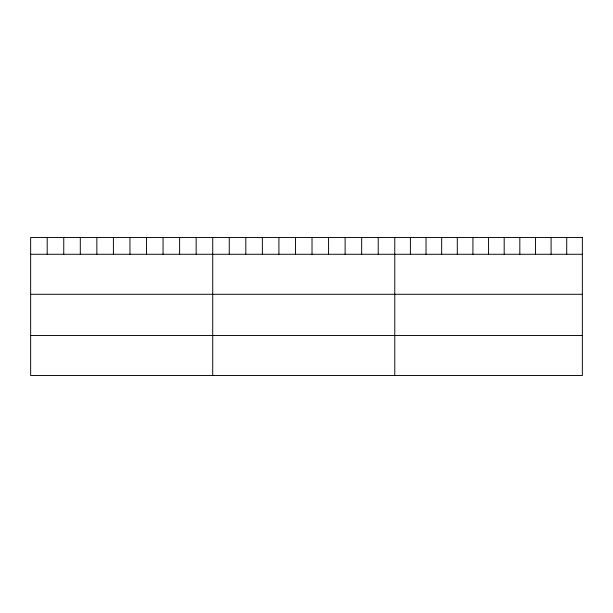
<?xml version="1.0" encoding="UTF-8"?>
<svg xmlns="http://www.w3.org/2000/svg" width="613" height="613" viewBox="0 0 613 613"><rect width="100%" height="100%" fill="white"/><g stroke="black" fill="none" stroke-linecap="round" stroke-linejoin="round"><path stroke-width="0.92" d="M30.65 254.272L582.35 254.272M30.65 294.286L582.35 294.286M30.65 335.51L582.35 335.51M566.719 237.476L566.719 254.272M551.087 237.476L551.087 254.272M535.455 237.476L535.455 254.272M519.824 237.476L519.824 254.272M504.192 237.476L504.192 254.272M488.561 237.476L488.561 254.272M472.93 237.476L472.93 254.272M457.298 237.476L457.298 254.272M441.666 237.476L441.666 254.272M426.035 237.476L426.035 254.272M410.404 237.476L410.404 254.272M394.772 237.476L394.772 375.524M378.221 237.476L378.221 254.272M361.67 237.476L361.67 254.272M345.119 237.476L345.119 254.272M328.568 237.476L328.568 254.272M312.017 237.476L312.017 254.272M295.466 237.476L295.466 254.272M278.915 237.476L278.915 254.272M262.364 237.476L262.364 254.272M245.813 237.476L245.813 254.272M229.262 237.476L229.262 254.272M212.711 237.476L212.711 375.524M196.16 237.476L196.16 254.272M179.609 237.476L179.609 254.272M163.058 237.476L163.058 254.272M146.507 237.476L146.507 254.272M129.956 237.476L129.956 254.272M113.405 237.476L113.405 254.272M96.854 237.476L96.854 254.272M80.303 237.476L80.303 254.272M63.752 237.476L63.752 254.272M47.201 237.476L47.201 254.272M582.35 237.476L30.65 237.476L30.65 375.524L582.35 375.524L582.35 237.476"/></g></svg>
